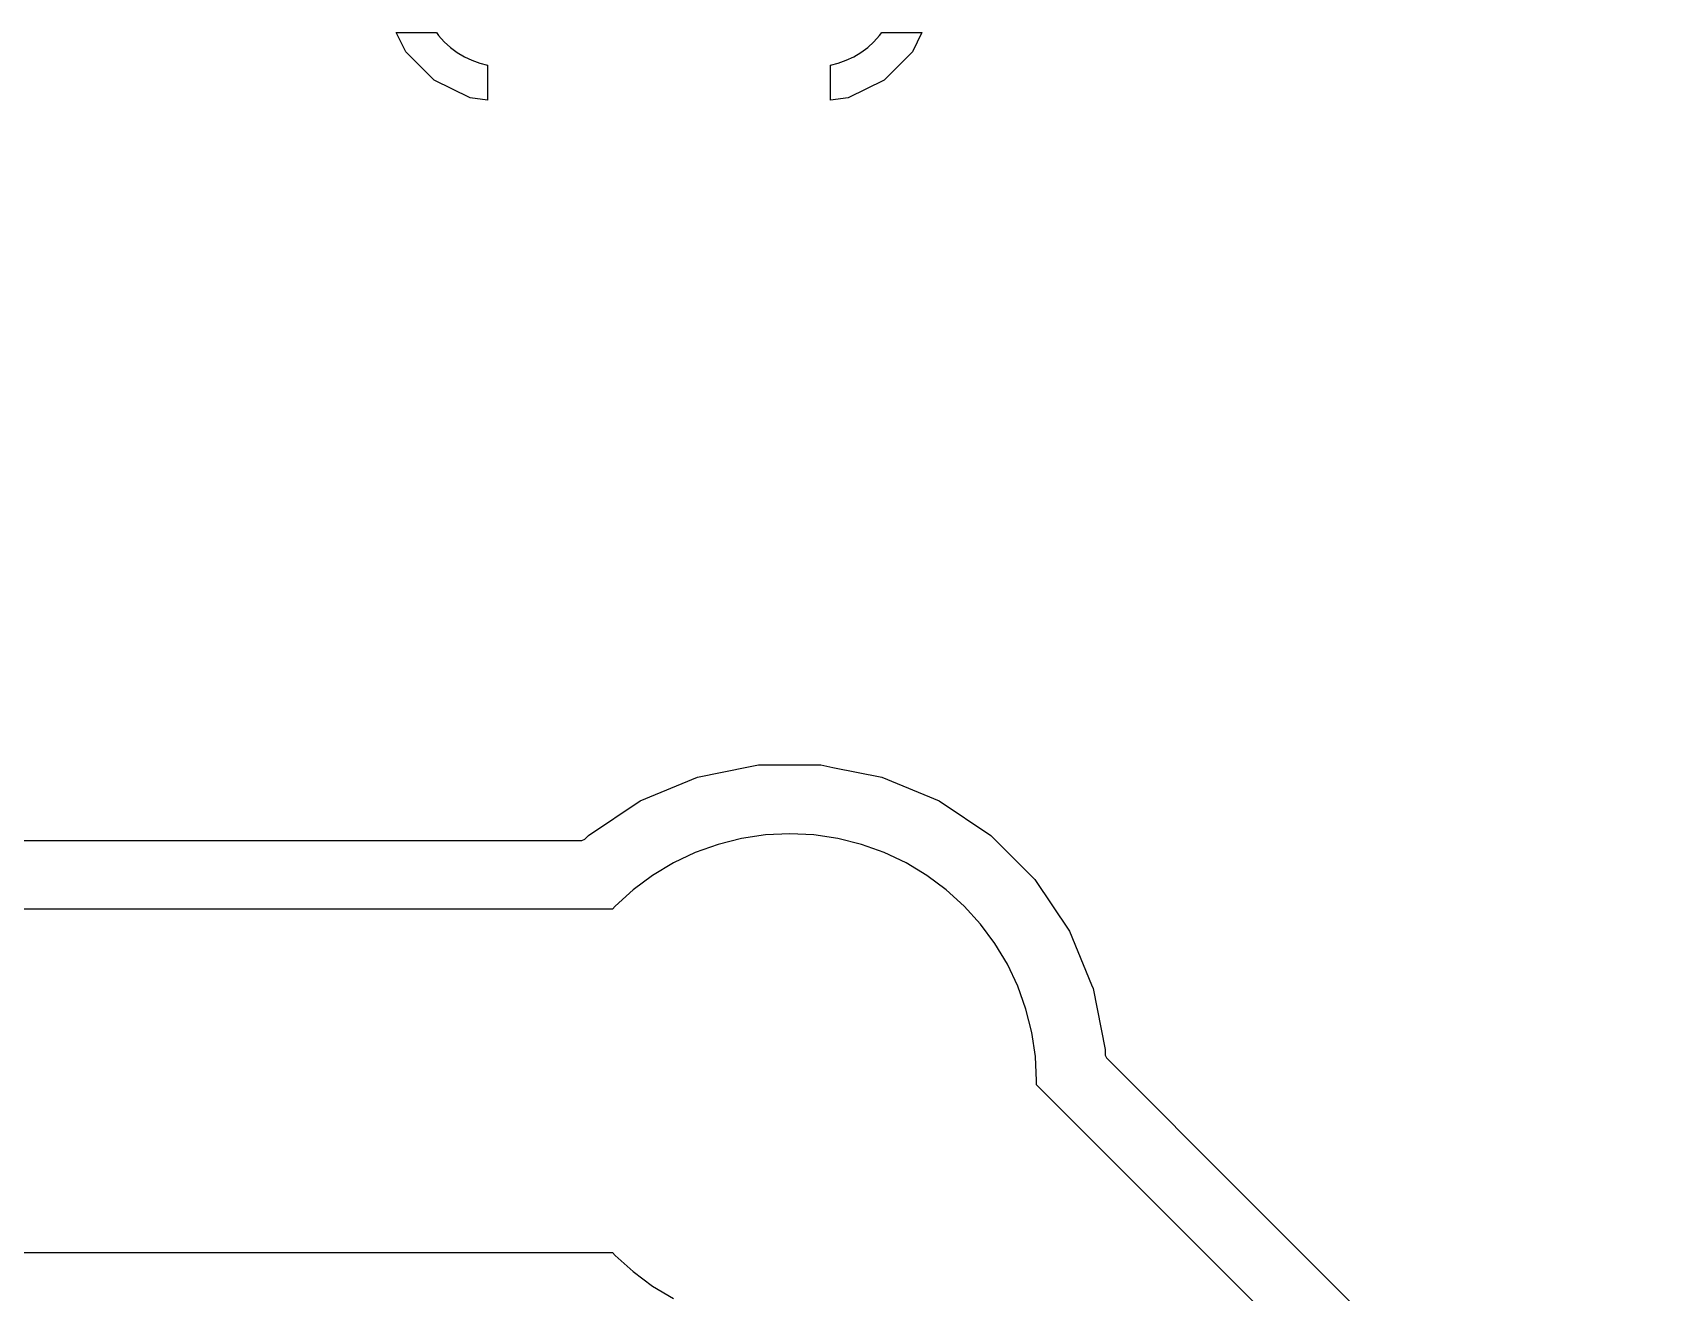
# Model space of a CAD drawing. Header units: metres. Extents: x 44.9 to 117.2, y -105.5 to -49.4.
# Drawn here: x 68.658 to 73.394, y -71.737 to -68.064 of the extents above; entities that cross this region are included whole.
import ezdxf

# ---------------------------------------------------------------- set-up
doc = ezdxf.new("R2010")
doc.units = ezdxf.units.M

msp = doc.modelspace()

# ---------------------------------------------------------------- linework, layer by layer
for points in [[(69.7187, -68.064), (69.8354, -68.064), (69.8354, -68.064), (69.8354, -68.064), (69.8354, -68.064), (69.8354, -68.064), (69.8354, -68.064), (69.8354, -68.064), (69.8354, -68.064), (69.8354, -68.064), (69.8354, -68.064), (69.8354, -68.064), (69.8354, -68.064), (69.8354, -68.064), (69.8354, -68.064), (69.8354, -68.064), (69.8354, -68.064), (69.8354, -68.064), (69.8354, -68.064), (69.8354, -68.064), (69.8354, -68.064), (69.8354, -68.064), (69.8354, -68.064), (69.8417, -68.0726), (69.8582, -68.0908), (69.8764, -68.1073), (69.8961, -68.1219), (69.9172, -68.1345), (69.9393, -68.145), (69.9624, -68.1532), (69.9624, -68.1532), (69.985, -68.1589), (69.985, -68.1589), (69.985, -68.1589), (69.985, -68.1589), (69.985, -68.1589), (69.985, -68.1589), (69.985, -68.1589), (69.985, -68.1589), (69.985, -68.1589), (69.985, -68.1589), (69.985, -68.1589), (69.985, -68.1589), (69.985, -68.1589), (69.985, -68.1589), (69.985, -68.1589), (69.985, -68.1589), (69.985, -68.1589), (69.985, -68.1589), (69.985, -68.1589), (69.985, -68.1589), (69.985, -68.1589), (69.985, -68.1589), (69.985, -68.1589), (69.985, -68.1589), (69.985, -68.1589), (69.985, -68.1589), (69.985, -68.1589), (69.985, -68.1589), (69.985, -68.1589), (69.985, -68.1589), (69.985, -68.2616), (69.985, -68.2616), (69.985, -68.2616), (69.985, -68.2616), (69.985, -68.2616), (69.985, -68.2616), (69.985, -68.2616), (69.985, -68.2616), (69.985, -68.2616), (69.985, -68.2616), (69.985, -68.2616), (69.985, -68.2616), (69.985, -68.2616), (69.985, -68.2616), (69.985, -68.2616), (69.985, -68.2616), (69.985, -68.2616), (69.985, -68.2616), (69.985, -68.2616), (69.985, -68.2616), (69.985, -68.2616), (69.985, -68.2616), (69.985, -68.2616), (69.985, -68.2616), (69.985, -68.2616), (69.985, -68.2616), (69.985, -68.2616), (69.985, -68.2616), (69.985, -68.2616), (69.985, -68.2616), (69.985, -68.2616), (69.985, -68.2616), (69.985, -68.2616), (69.985, -68.2616), (69.985, -68.2616), (69.985, -68.2616), (69.985, -68.2616), (69.985, -68.2616), (69.9337, -68.2541), (69.9337, -68.2541), (69.9337, -68.2541), (69.9337, -68.2541), (69.9337, -68.2541), (69.9337, -68.2541), (69.9337, -68.2541), (69.9337, -68.2541), (69.9337, -68.2541), (69.9337, -68.2541), (69.8288, -68.2028), (69.8288, -68.2028), (69.8288, -68.2028), (69.8288, -68.2028), (69.8288, -68.2028), (69.8288, -68.2028), (69.8288, -68.2028), (69.8288, -68.2028), (69.7462, -68.1202), (69.7462, -68.1202), (69.7462, -68.1202), (69.7462, -68.1202), (69.7462, -68.1202), (69.7462, -68.1202), (69.7462, -68.1202), (69.7462, -68.1202), (69.7187, -68.064), (69.7187, -68.064), (69.7187, -68.064), (69.7187, -68.064), (69.7187, -68.064), (69.7187, -68.064), (69.7187, -68.064), (69.7187, -68.064), (69.7187, -68.064), (69.7187, -68.064), (69.7187, -68.064), (69.7187, -68.064), (69.7187, -68.064), (69.7187, -68.064), (69.7187, -68.064), (69.7187, -68.064), (69.7187, -68.064), (69.7187, -68.064), (69.7187, -68.064), (69.7187, -68.064), (69.7187, -68.064), (69.7187, -68.064), (69.7187, -68.064), (69.7187, -68.064), (69.7187, -68.064), (69.7187, -68.064), (69.7187, -68.064), (69.7187, -68.064), (69.7187, -68.064), (69.7187, -68.064), (69.7187, -68.064), (69.7187, -68.064), (69.7187, -68.064), (69.7187, -68.064), (69.7187, -68.064), (69.7187, -68.064), (69.7187, -68.064), (69.7187, -68.064), (69.7187, -68.064), (69.7187, -68.064), (69.7187, -68.064), (69.7187, -68.064), (69.7187, -68.064), (69.7187, -68.064)], [(70.985, -68.1589), (71.0076, -68.1532), (71.0307, -68.145), (71.0528, -68.1345), (71.0739, -68.1219), (71.0936, -68.1073), (71.1118, -68.0908), (71.1283, -68.0726), (71.1346, -68.064), (71.1346, -68.064), (71.1346, -68.064), (71.1346, -68.064), (71.1346, -68.064), (71.1346, -68.064), (71.1346, -68.064), (71.1346, -68.064), (71.1346, -68.064), (71.1346, -68.064), (71.1346, -68.064), (71.1346, -68.064), (71.1346, -68.064), (71.1346, -68.064), (71.1346, -68.064), (71.1346, -68.064), (71.1346, -68.064), (71.1346, -68.064), (71.1346, -68.064), (71.1346, -68.064), (71.1346, -68.064), (71.1346, -68.064), (71.2513, -68.064), (71.2513, -68.064), (71.2513, -68.064), (71.2513, -68.064), (71.2513, -68.064), (71.2513, -68.064), (71.2513, -68.064), (71.2513, -68.064), (71.2513, -68.064), (71.2513, -68.064), (71.2513, -68.064), (71.2513, -68.064), (71.2513, -68.064), (71.2513, -68.064), (71.2513, -68.064), (71.2513, -68.064), (71.2513, -68.064), (71.2513, -68.064), (71.2513, -68.064), (71.2513, -68.064), (71.2513, -68.064), (71.2513, -68.064), (71.2513, -68.064), (71.2513, -68.064), (71.2513, -68.064), (71.2513, -68.064), (71.2513, -68.064), (71.2513, -68.064), (71.2513, -68.064), (71.2513, -68.064), (71.2513, -68.064), (71.2513, -68.064), (71.2513, -68.064), (71.2513, -68.064), (71.2513, -68.064), (71.2513, -68.064), (71.2513, -68.064), (71.2513, -68.064), (71.2513, -68.064), (71.2513, -68.064), (71.2513, -68.064), (71.2513, -68.064), (71.2513, -68.064), (71.2513, -68.064), (71.2238, -68.1202), (71.2238, -68.1202), (71.2238, -68.1202), (71.2238, -68.1202), (71.2238, -68.1202), (71.2238, -68.1202), (71.2238, -68.1202), (71.2238, -68.1202), (71.1412, -68.2028), (71.1412, -68.2028), (71.1412, -68.2028), (71.1412, -68.2028), (71.1412, -68.2028), (71.1412, -68.2028), (71.1412, -68.2028), (71.1412, -68.2028), (71.0363, -68.2541), (71.0363, -68.2541), (71.0363, -68.2541), (71.0363, -68.2541), (71.0362, -68.2541), (71.0362, -68.2541), (71.0362, -68.2541), (71.0362, -68.2541), (71.0362, -68.2541), (71.0362, -68.2541), (70.985, -68.2616), (70.985, -68.2616), (70.985, -68.2616), (70.985, -68.2616), (70.985, -68.2616), (70.985, -68.2616), (70.985, -68.2616), (70.985, -68.2616), (70.985, -68.2616), (70.985, -68.2616), (70.985, -68.2616), (70.985, -68.2616), (70.985, -68.2616), (70.985, -68.2616), (70.985, -68.2616), (70.985, -68.2616), (70.985, -68.2616), (70.985, -68.2616), (70.985, -68.2616), (70.985, -68.2616), (70.985, -68.2616), (70.985, -68.2616), (70.985, -68.2616), (70.985, -68.2616), (70.985, -68.2616), (70.985, -68.2616), (70.985, -68.2616), (70.985, -68.2616), (70.985, -68.2616), (70.985, -68.2616), (70.985, -68.2616), (70.985, -68.2616), (70.985, -68.2616), (70.985, -68.2616), (70.985, -68.2616), (70.985, -68.2616), (70.985, -68.1589), (70.985, -68.1589), (70.985, -68.1589), (70.985, -68.1589), (70.985, -68.1589), (70.985, -68.1589), (70.985, -68.1589), (70.985, -68.1589), (70.985, -68.1589), (70.985, -68.1589), (70.985, -68.1589), (70.985, -68.1589), (70.985, -68.1589), (70.985, -68.1589), (70.985, -68.1589), (70.985, -68.1589), (70.985, -68.1589), (70.985, -68.1589), (70.985, -68.1589), (70.985, -68.1589), (70.985, -68.1589), (70.985, -68.1589), (70.985, -68.1589), (70.985, -68.1589), (70.985, -68.1589), (70.985, -68.1589), (70.985, -68.1589), (70.985, -68.1589), (70.985, -68.1589), (70.985, -68.1589)], [(62.923, -70.4195), (70.26, -70.4195), (70.2681, -70.4161), (70.2792, -70.405), (70.2792, -70.405), (70.2792, -70.405), (70.2792, -70.405), (70.2792, -70.405), (70.2792, -70.405), (70.2792, -70.405), (70.2792, -70.405), (70.43, -70.3043), (70.43, -70.3043), (70.43, -70.3043), (70.43, -70.3043), (70.43, -70.3043), (70.43, -70.3043), (70.5975, -70.2349), (70.5975, -70.2349), (70.5975, -70.2349), (70.5975, -70.2349), (70.5975, -70.2349), (70.5975, -70.2349), (70.5975, -70.2349), (70.5975, -70.2349), (70.5975, -70.2349), (70.746, -70.2053), (70.7753, -70.1995), (70.7753, -70.1995), (70.7753, -70.1995), (70.7753, -70.1995), (70.7753, -70.1995), (70.7753, -70.1995), (70.9567, -70.1995), (70.9567, -70.1995), (70.9567, -70.1995), (70.9567, -70.1995), (70.9567, -70.1995), (70.9567, -70.1995), (70.9918, -70.2065), (71.1345, -70.2349), (71.1345, -70.2349), (71.1345, -70.2349), (71.1345, -70.2349), (71.1345, -70.2349), (71.1345, -70.2349), (71.1345, -70.2349), (71.1345, -70.2349), (71.1345, -70.2349), (71.302, -70.3043), (71.302, -70.3043), (71.302, -70.3043), (71.302, -70.3043), (71.302, -70.3043), (71.302, -70.3043), (71.4528, -70.405), (71.4528, -70.405), (71.4528, -70.405), (71.4528, -70.405), (71.4528, -70.405), (71.4528, -70.405), (71.4528, -70.405), (71.4528, -70.405), (71.581, -70.5332), (71.581, -70.5332), (71.581, -70.5332), (71.581, -70.5332), (71.581, -70.5332), (71.581, -70.5332), (71.6817, -70.684), (71.6817, -70.684), (71.6817, -70.684), (71.6817, -70.684), (71.6817, -70.684), (71.6817, -70.684), (71.7464, -70.8401), (71.7511, -70.8515), (71.7511, -70.8515), (71.7511, -70.8515), (71.7511, -70.8515), (71.7511, -70.8515), (71.7511, -70.8515), (71.7511, -70.8515), (71.7511, -70.8515), (71.7511, -70.8515), (71.7865, -71.0293), (71.7865, -71.0293), (71.7865, -71.0293), (71.7865, -71.0293), (71.7865, -71.0293), (71.7865, -71.0293), (71.7865, -71.0451), (71.7899, -71.0532), (72.1928, -71.4562), (73.0131, -72.2764)], [(73.394, -72.9406), (71.5854, -71.132), (71.5854, -71.132), (71.5854, -71.132), (71.5854, -71.132), (71.5854, -71.132), (71.5854, -71.132), (71.5854, -71.132), (71.5854, -71.132), (71.5854, -71.132), (71.5854, -71.132), (71.5854, -71.132), (71.5854, -71.132), (71.5854, -71.132), (71.5854, -71.132), (71.5854, -71.132), (71.5854, -71.132), (71.5854, -71.132), (71.5854, -71.132), (71.586, -71.12), (71.5825, -71.0494), (71.5722, -70.9795), (71.555, -70.911), (71.5312, -70.8445), (71.501, -70.7806), (71.4647, -70.72), (71.4226, -70.6632), (71.3751, -70.6109), (71.3228, -70.5634), (71.266, -70.5213), (71.2054, -70.485), (71.1415, -70.4548), (71.075, -70.431), (71.075, -70.431), (71.0065, -70.4138), (70.9366, -70.4035), (70.866, -70.4), (70.7954, -70.4035), (70.7255, -70.4138), (70.657, -70.431), (70.5905, -70.4548), (70.5266, -70.485), (70.466, -70.5213), (70.4092, -70.5634), (70.3569, -70.6109), (70.3488, -70.6197), (70.3488, -70.6197), (70.3488, -70.6197), (70.3488, -70.6197), (70.3488, -70.6197), (70.3488, -70.6197), (70.3488, -70.6197), (70.3488, -70.6197), (70.3488, -70.6197), (70.3488, -70.6197), (70.3488, -70.6197), (70.3488, -70.6197), (70.3488, -70.6197), (70.3488, -70.6197), (70.3488, -70.6197), (70.3488, -70.6197), (70.3488, -70.6197), (70.3488, -70.6197), (62.992, -70.6197)], [(63.1992, -71.6203), (70.3488, -71.6203), (70.3488, -71.6203), (70.3488, -71.6203), (70.3488, -71.6203), (70.3488, -71.6203), (70.3488, -71.6203), (70.3488, -71.6203), (70.3488, -71.6203), (70.3488, -71.6203), (70.3488, -71.6203), (70.3488, -71.6203), (70.3488, -71.6203), (70.3488, -71.6203), (70.3488, -71.6203), (70.3488, -71.6203), (70.3488, -71.6203), (70.3488, -71.6203), (70.3488, -71.6203), (70.3569, -71.6291), (70.4092, -71.6766), (70.466, -71.7187), (70.5266, -71.755)]]:
    msp.add_lwpolyline(points)

doc.saveas('drawing.dxf')
